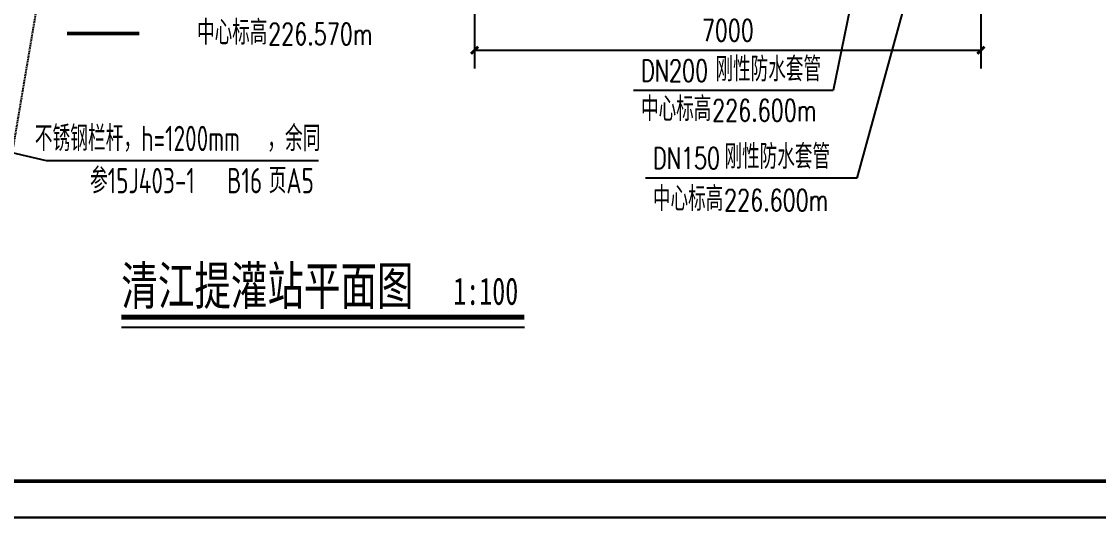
# Model space of a CAD drawing. Header units: millimetres. Extents: x -725 to 2274960, y -506 to 2980382.
# Drawn here: x 2005672 to 2020561, y 2586514 to 2593370 of the extents above; entities that cross this region are included whole.
import ezdxf

# ---------------------------------------------------------------- set-up
doc = ezdxf.new("R2010")
doc.units = ezdxf.units.MM
doc.header["$LTSCALE"] = 1000
doc.linetypes.add('DASHED', pattern=[0.75, 0.5, -0.25])
for name, color, linetype in [('DIM_LEAD', 3, 'Continuous'), ('DIM_SYMB', 3, 'Continuous'), ('DXPM', 4, 'Continuous'), ('PUB_DIM', 3, 'Continuous'), ('PUB_TITLE', 4, 'Continuous'), ('TWT_SYMB', 3, 'Continuous')]:
    doc.layers.add(name, color=color, linetype=linetype)
doc.styles.add('_TCH_DIM', font='SIMPLEX', dxfattribs={"bigfont": 'GBCBIG'})
doc.styles.add('_TCH_DIM_T3', font='SIMPLEX', dxfattribs={"width": 0.705882, "bigfont": 'GBCBIG'})
doc.styles.add('biaotilan', font='', dxfattribs={"width": 0.7})
doc.styles.add('TSSD_Rein', font='tssdeng.shx', dxfattribs={"width": 0.7, "bigfont": 'hztxt.shx'})
doc.styles.get('biaotilan').set_extended_font_data('SimSun')
doc.dimstyles.new('_TCH_ARCH_MM_M&&100', dxfattribs={"dimtxt": 297.5, "dimasz": 100, "dimexe": 250, "dimexo": 300, "dimgap": 126.25, "dimtad": 1, "dimdec": 0, "dimzin": 0, "dimdsep": 46, "dimtxsty": '_TCH_DIM_T3', "dimblk": 'ARCHTICK', "dimcen": 0.09, "dimclrt": 7, "dimazin": 2, "dimtfac": 1, "dimtdec": 0, "dimtix": 1, "dimtmove": 2, "dimatfit": 3, "dimfxl": 75, "dimtolj": 1, "dimtzin": 0, "dimarcsym": 0})

# ---------------------------------------------------------------- blocks, each defined once
blk = doc.blocks.new('HAYJZ A3')
blk.add_lwpolyline([(4975, -403417), (46975, -403417), (46975, -433117), (4975, -433117), (4975, -403417)])
at = {"const_width": 50}
blk.add_lwpolyline([(7475, -403917), (46475, -403917), (46475, -432617), (7475, -432617), (7475, -403917)], dxfattribs=at)
at = {"layer": 'PUB_TITLE'}
blk.add_lwpolyline([(4975, -433117), (46975, -433117), (46975, -403417), (4975, -403417)], close=True, dxfattribs=at)
blk = doc.blocks.new('_ArchTick')
at = {"color": 0, "linetype": 'ByBlock', "const_width": 0.4}
blk.add_lwpolyline([(-0.5, -0.5), (0.5, 0.5)], dxfattribs=at)
blk = doc.blocks.new('*D394')
at = {"layer": 'Defpoints', "color": 0, "transparency": 16777216}
for p in [(2011937, 2594702), (2018937, 2594702), (2018937, 2592973)]:
    blk.add_point(p, dxfattribs=at)
at = {"layer": 'PUB_DIM', "color": 0, "lineweight": -2, "transparency": 16777216}
for p, q in [((2011937, 2594402), (2011937, 2592723)), ((2018937, 2594402), (2018937, 2592723)), ((2011937, 2592973), (2018937, 2592973))]:
    blk.add_line(p, q, dxfattribs=at)
at = {"layer": 'PUB_DIM', "color": 0, "lineweight": -2, "transparency": 16777216, "xscale": 100, "yscale": 100, "zscale": 100, "rotation": 180}
blk.add_blockref('_ArchTick', (2011937, 2592973), dxfattribs=at)
at = {"layer": 'PUB_DIM', "color": 0, "lineweight": -2, "transparency": 16777216, "xscale": 100, "yscale": 100, "zscale": 100}
blk.add_blockref('_ArchTick', (2018937, 2592973), dxfattribs=at)
at = {"layer": 'PUB_DIM', "color": 7, "transparency": 16777216, "insert": (2015437, 2593248), "char_height": 297.5, "attachment_point": 5, "style": '_TCH_DIM_T3'}
blk.add_mtext('\\A1;7000', dxfattribs=at)

msp = doc.modelspace()

# ---------------------------------------------------------------- linework, layer by layer
at = {"layer": 'DIM_LEAD'}
for p, q in [((2017465.1348, 2595210.0124), (2016895.6602, 2592414.7763)), ((2018324.8049, 2595210.0124), (2017219.0044, 2591206.3009)), ((2016895.6602, 2592414.7763), (2014132.1732, 2592414.7763)), ((2004497.2599, 2591802.3352), (2006013.5432, 2591450.8655)), ((2006013.5432, 2591450.8655), (2009777.9617, 2591450.8655)), ((2017219.0044, 2591206.3009), (2014296.9163, 2591206.3009))]:
    msp.add_line(p, q, dxfattribs=at)
at = {"layer": 'DIM_SYMB'}
for points, const_width in [([(2006298.9173, 2593203.0742), (2007298.9173, 2593203.0742)], 50), ([(2007052.5748, 2589285.1003), (2012623.7984, 2589285.1003)], 70)]:
    msp.add_lwpolyline(points, dxfattribs=dict(at, const_width=const_width))
msp.add_lwpolyline([(2007052.5748, 2589145.1003), (2012623.7984, 2589145.1003)], dxfattribs=at)
at = {"layer": 'DXPM', "color": 4, "linetype": 'DASHED', "ltscale": 0.03, "flags": 128}
msp.add_lwpolyline([(2004937.2599, 2590910.0124), (2005437.2599, 2590910.0124), (2006229.0246, 2595610.0124)], dxfattribs=at)

# ---------------------------------------------------------------- block references
msp.add_blockref('HAYJZ A3', (1986308.4813, 3019631.2319))

# ---------------------------------------------------------------- texts
at = {"layer": 'DIM_LEAD', "color": 7}
for s, height, style, width, p in [('DN200', 297.5, '_TCH_DIM', 0.705882, (2014237.1732, 2592542.1168)), ('226.600m', 297.5, '_TCH_DIM', 0.705882, (2015220.1519, 2591993.287)), ('不锈钢栏杆，', 350, 'TSSD_Rein', 0.7, (2005855.8736, 2591579.0272)), ('h=1200mm', 350, 'TSSD_Rein', 0.7, (2007325.8736, 2591579.0272)), ('，余同', 350, 'TSSD_Rein', 0.7, (2009069.1428, 2591579.0272)), ('DN150', 297.5, '_TCH_DIM', 0.705882, (2014401.9163, 2591333.6413)), ('参', 350, 'TSSD_Rein', 0.7, (2006618.9202, 2590995.8655)), ('15J403-1', 350, 'TSSD_Rein', 0.7, (2006863.9202, 2590995.8655)), ('B16', 350, 'TSSD_Rein', 0.7, (2008513.9233, 2590995.8655)), ('页', 350, 'TSSD_Rein', 0.7, (2009088.7309, 2590995.8655)), ('A5', 350, 'TSSD_Rein', 0.7, (2009333.7309, 2590995.8655)), ('226.600m', 297.5, '_TCH_DIM', 0.705882, (2015384.895, 2590751.3009))]:
    msp.add_text(s, height=height, dxfattribs=dict(at, style=style, width=width)).set_placement(p)
at = {"layer": 'DIM_LEAD', "color": 7, "style": '_TCH_DIM'}
for s, p in [('刚性防水套管', (2015267.1732, 2592542.1168)), ('中心标高', (2014237.1732, 2591993.287)), ('刚性防水套管', (2015391.9163, 2591333.6413)), ('中心标高', (2014401.9163, 2590751.3009))]:
    msp.add_text(s, height=337.58865, dxfattribs=at).set_placement(p)
at = {"layer": 'DIM_SYMB', "color": 7, "style": 'biaotilan', "width": 0.7}
for s, height, p in [('清江提灌站平面图', 528.69198, (2007052.5748, 2589454.2561)), ('1:100', 377.63713, (2011640.6761, 2589454.2561))]:
    msp.add_text(s, height=height, dxfattribs=at).set_placement(p)
at = {"layer": 'TWT_SYMB', "color": 7, "style": '_TCH_DIM'}
msp.add_text('中心标高', height=337.58865, dxfattribs=at).set_placement((2008099.0555, 2593049.6604))
at = {"layer": 'TWT_SYMB', "color": 7, "style": '_TCH_DIM', "width": 0.705882}
msp.add_text('226.570m', height=297.5, dxfattribs=at).set_placement((2009082.0342, 2593049.6604))

# ---------------------------------------------------------------- dimensions: what is measured, and where the dimension line sits
at = {"layer": 'PUB_DIM'}
dim = msp.add_aligned_dim(p1=(2011937.2599, 2594701.7057), p2=(2018937.2599, 2594701.7057), distance=-1728.8533, dimstyle='_TCH_ARCH_MM_M&&100', dxfattribs=at)
dim.commit()
dim.dimension.update_dxf_attribs({"geometry": '*D394', "text_midpoint": (2015437.2599, 2593247.8524)})

doc.saveas('drawing.dxf')
